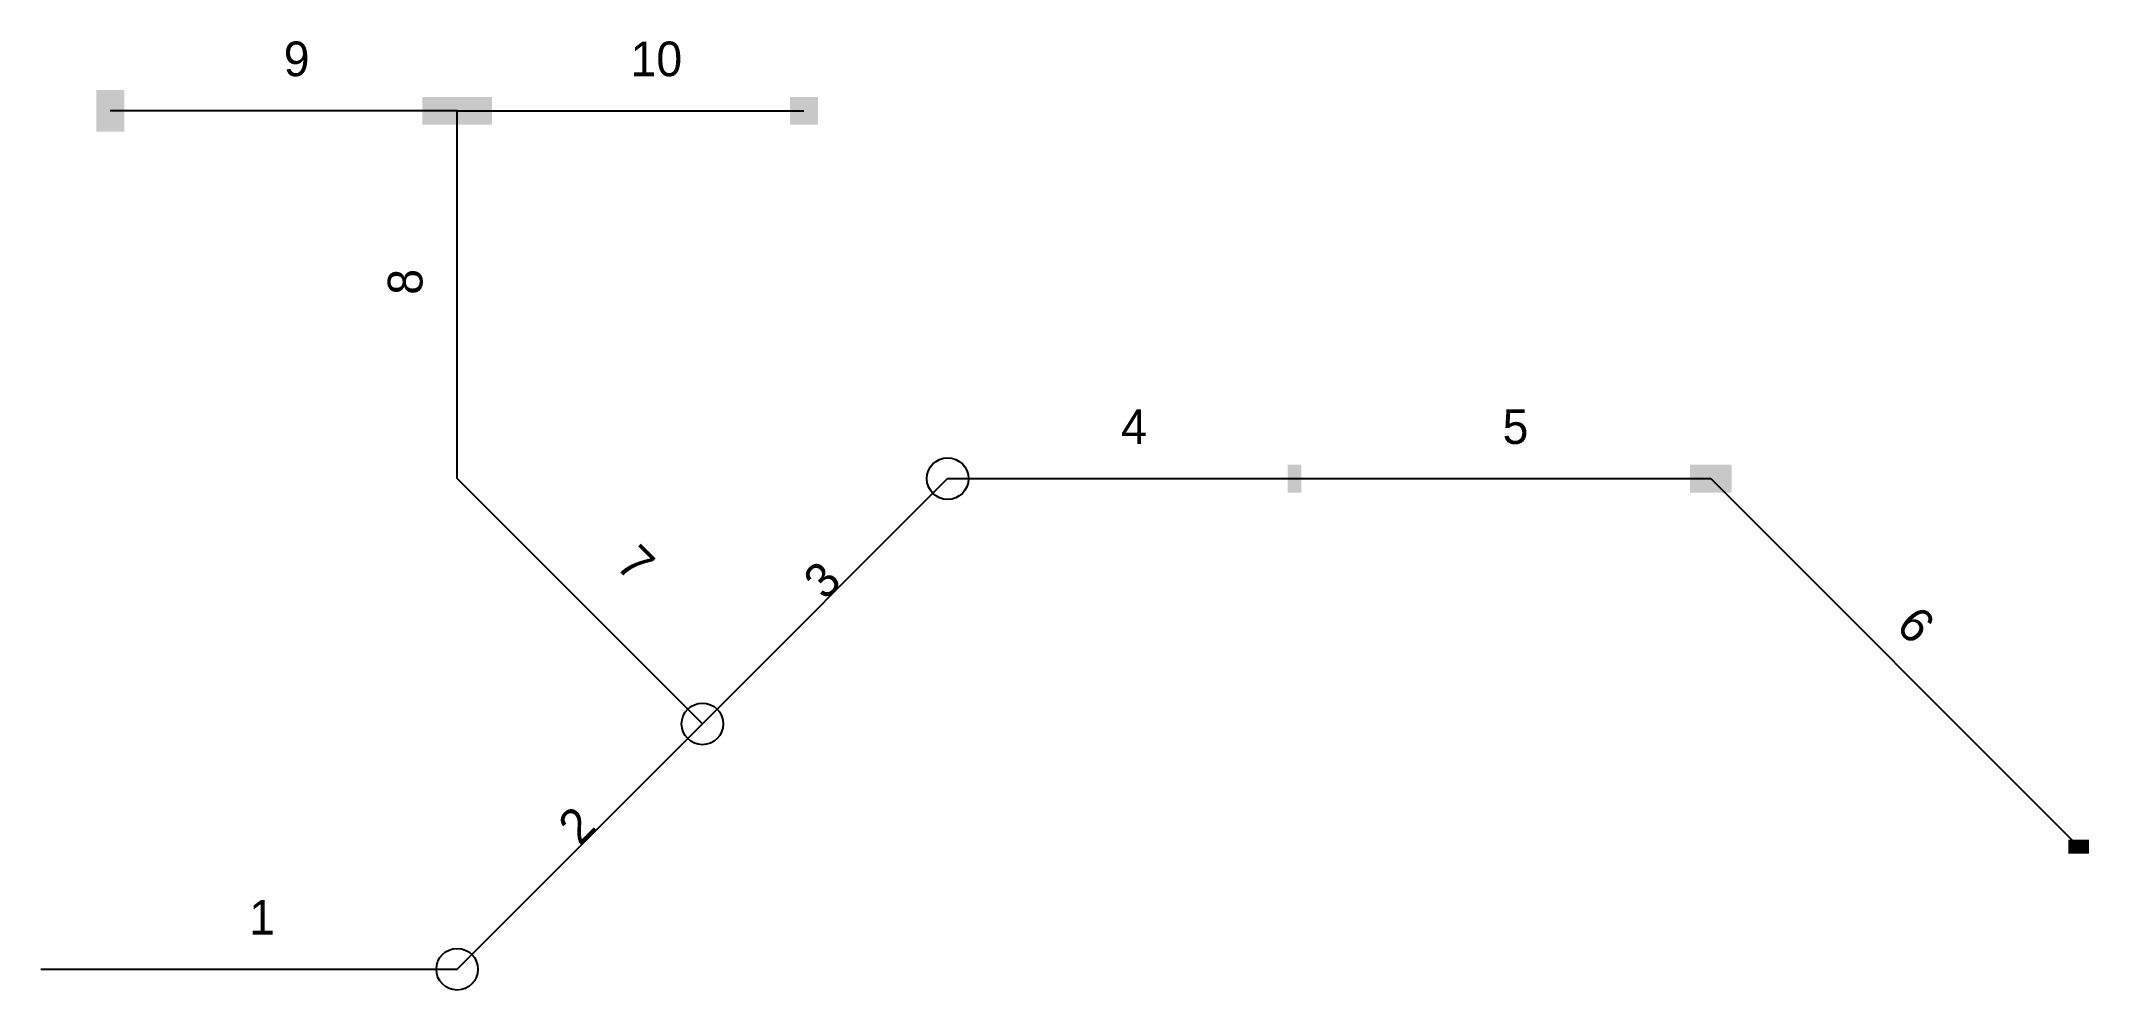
# Model space of a CAD drawing. Header units: metres. Extents: x 103 to 398, y 94 to 231.
import ezdxf

# ---------------------------------------------------------------- set-up
doc = ezdxf.new("R2010")
doc.units = ezdxf.units.M

msp = doc.modelspace()

# ---------------------------------------------------------------- linework, layer by layer
at = {"layer": 'INLETS', "color": 7}
for points in [[(110.9, 223.96), (114.9, 223.96), (110.9, 217.96), (114.9, 217.96)], [(157.9, 222.96), (167.9, 222.96), (157.9, 218.96), (167.9, 218.96)], [(210.9, 222.96), (214.9, 222.96), (210.9, 218.96), (214.9, 218.96)], [(282.61, 169.96), (284.61, 169.96), (282.61, 165.96), (284.61, 165.96)], [(340.61, 169.96), (346.61, 169.96), (340.61, 165.96), (346.61, 165.96)], [(162.9, 167.96), (162.9, 167.96), (162.9, 167.96)], [(395.15, 115.93), (398.15, 115.93), (395.15, 113.93), (398.15, 113.93)]]:
    msp.add_solid(points, dxfattribs=at)
at = {"layer": 'LINES'}
for p, q in [((162.9, 220.96), (112.9, 220.96)), ((162.9, 167.96), (162.9, 220.96)), ((162.9, 220.96), (212.9, 220.96)), ((198.26, 132.61), (162.9, 167.96)), ((198.26, 132.61), (233.61, 167.96)), ((233.61, 167.96), (283.61, 167.96)), ((283.61, 167.96), (343.61, 167.96)), ((343.61, 167.96), (396.65, 114.93)), ((162.9, 97.25), (198.26, 132.61)), ((102.9, 97.25), (162.9, 97.25))]:
    msp.add_line(p, q, dxfattribs=at)
at = {"layer": 'MANHOLES', "color": 7}
for centre in [(233.61, 167.96), (198.26, 132.61), (162.9, 97.25)]:
    msp.add_circle(centre, 3, dxfattribs=at)

# ---------------------------------------------------------------- texts
at = {"layer": 'LINE NUMBERS'}
for s, rotation, p in [('9', 0, (137.9, 225.96)), ('8', 90, (157.9, 194.46)), ('7', -45, (185.58, 155.29)), ('3', 45, (215.94, 150.29)), ('6', -45, (370.13, 146.45)), ('2', 45, (180.58, 114.93))]:
    msp.add_text(s, height=5, rotation=rotation, dxfattribs=at).set_placement(p)
for s, p in [('10', (187.9, 225.96)), ('4', (258.61, 172.96)), ('5', (313.61, 172.96)), ('1', (132.9, 102.25))]:
    msp.add_text(s, height=5, dxfattribs=at).set_placement(p)

doc.saveas('drawing.dxf')
